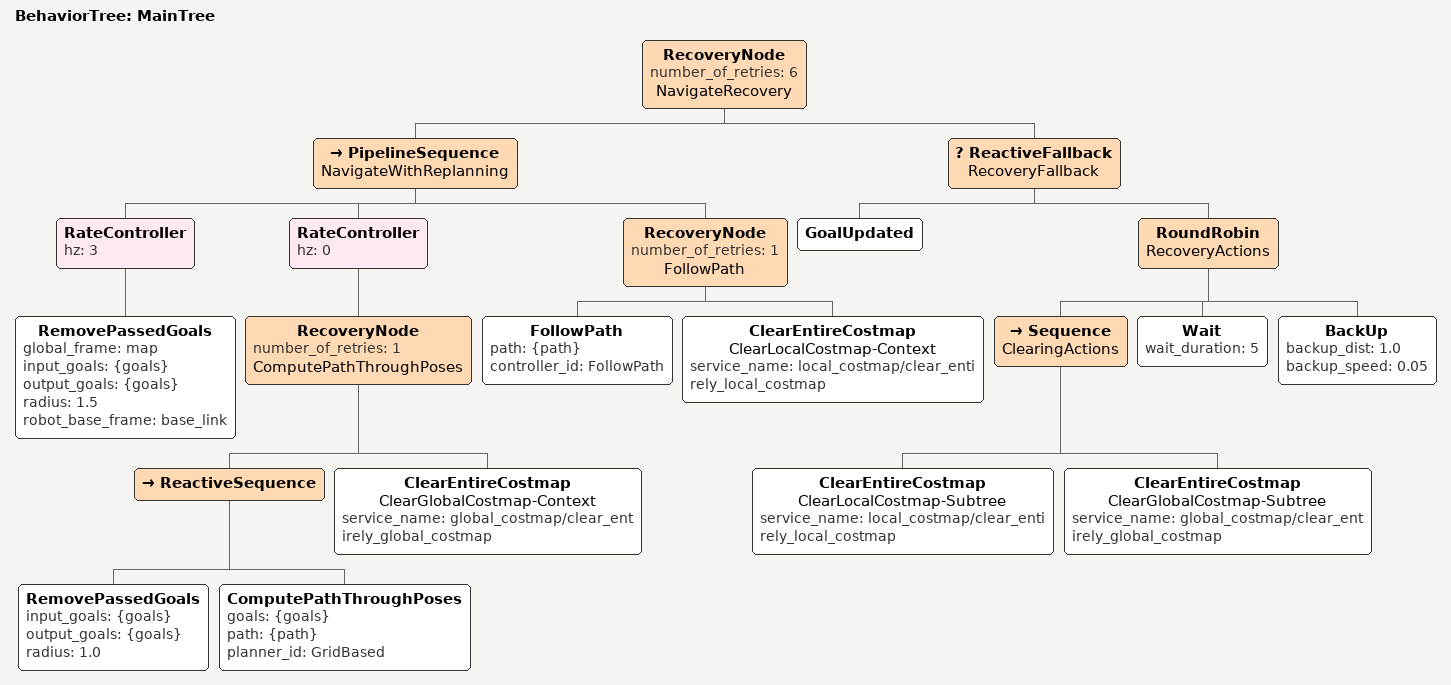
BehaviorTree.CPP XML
<?xml version="1.0"?>
<root main_tree_to_execute="MainTree">
    <BehaviorTree ID="MainTree">
        <RecoveryNode number_of_retries="6" name="NavigateRecovery">
        <PipelineSequence name="NavigateWithReplanning">
            <RateController hz="3">
                <RemovePassedGoals global_frame="map" input_goals="{goals}" output_goals="{goals}" radius="1.5" robot_base_frame="base_link"/>
            </RateController>
            <RateController hz="0">
            <RecoveryNode number_of_retries="1" name="ComputePathThroughPoses">
                <ReactiveSequence>
                <RemovePassedGoals input_goals="{goals}" output_goals="{goals}" radius="1.0"/>
                <ComputePathThroughPoses goals="{goals}" path="{path}" planner_id="GridBased"/>
                </ReactiveSequence>
                <ClearEntireCostmap name="ClearGlobalCostmap-Context" service_name="global_costmap/clear_entirely_global_costmap"/>
            </RecoveryNode>
            </RateController>
            <RecoveryNode number_of_retries="1" name="FollowPath">
            <FollowPath path="{path}" controller_id="FollowPath"/>
            <ClearEntireCostmap name="ClearLocalCostmap-Context" service_name="local_costmap/clear_entirely_local_costmap"/>
            </RecoveryNode>
        </PipelineSequence>
        <ReactiveFallback name="RecoveryFallback">
            <GoalUpdated/>
            <RoundRobin name="RecoveryActions">
            <Sequence name="ClearingActions">
                <ClearEntireCostmap name="ClearLocalCostmap-Subtree" service_name="local_costmap/clear_entirely_local_costmap"/>
                <ClearEntireCostmap name="ClearGlobalCostmap-Subtree" service_name="global_costmap/clear_entirely_global_costmap"/>
            </Sequence>
            <Wait wait_duration="5"/>
            <BackUp backup_dist="1.0" backup_speed="0.05"/>
            </RoundRobin>
        </ReactiveFallback>
        </RecoveryNode>
    </BehaviorTree>
</root>
